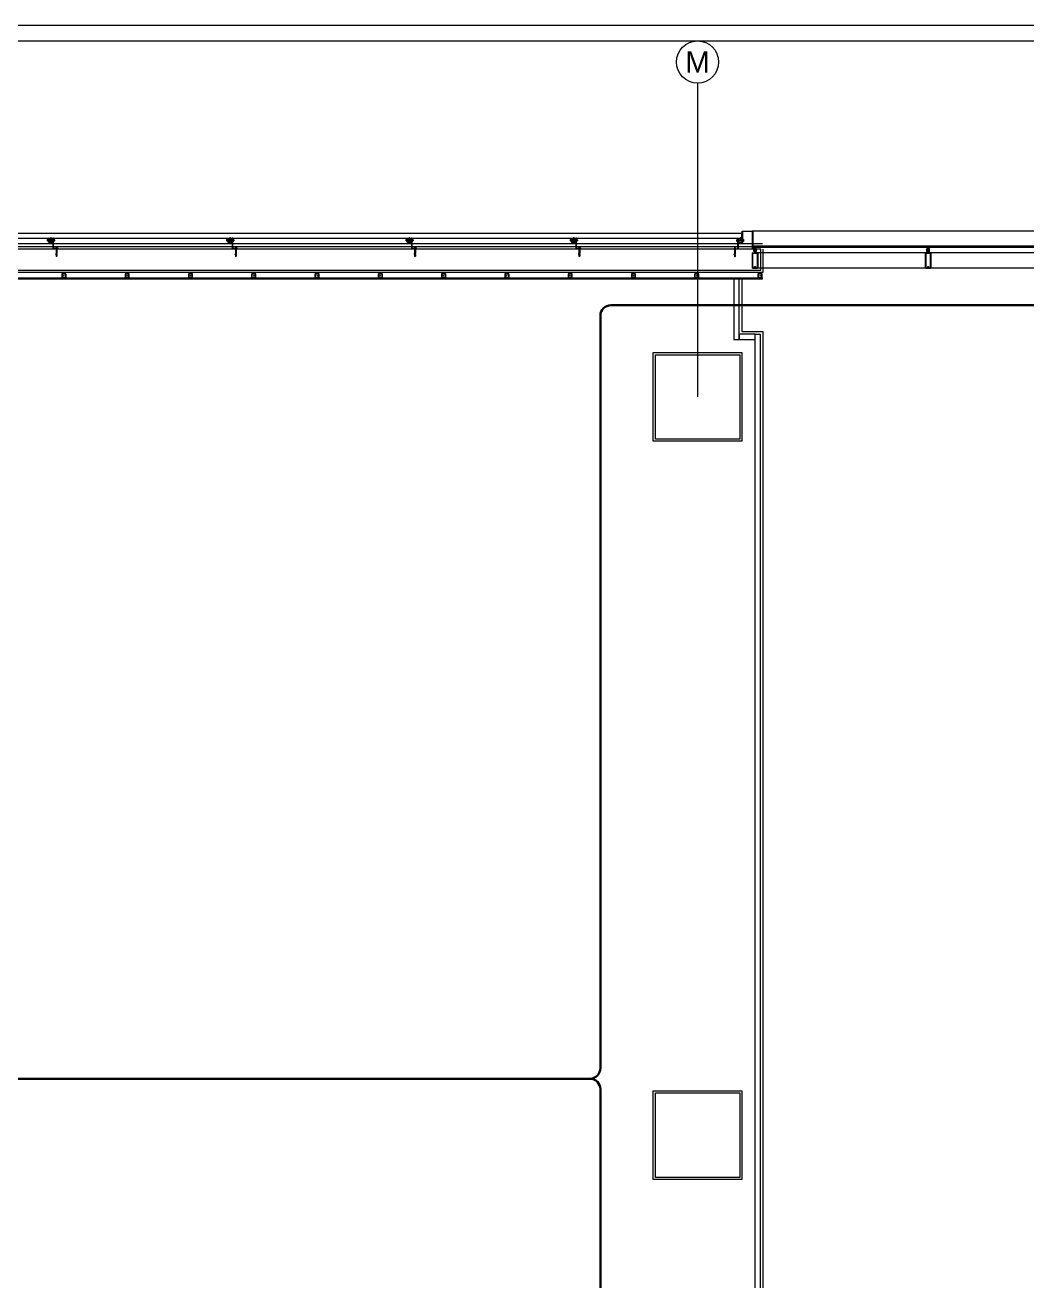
# Model space of a CAD drawing. Extents: x -1073 to 35213, y -1180 to 6950.
# Drawn here: x 25598 to 26548, y 3014 to 4205 of the extents above; entities that cross this region are included whole.
import ezdxf
from ezdxf.enums import TextEntityAlignment as Align

# ---------------------------------------------------------------- set-up
doc = ezdxf.new("R2010")
doc.units = 0
doc.header["$LTSCALE"] = 25
doc.linetypes.add('Grundrisse$0$AUSGEZOGEN', pattern=[2, 1, 1])
doc.layers.get('0').update_dxf_attribs({"color": 9, "lineweight": 9})
for name, color, linetype, lineweight in [('00', 9, 'Continuous', 9), ('01', 9, 'Continuous', 9), ('06C', 9, 'Continuous', 9), ('06D', 9, 'Continuous', 9), ('10', 9, 'Continuous', 9), ('10A', 9, 'Continuous', 9), ('11', 9, 'Continuous', 9), ('14', 9, 'Continuous', 9), ('15', 9, 'Continuous', 9), ('24', 9, 'Continuous', 9), ('33', 9, 'BATTING', 9), ('40A', 9, 'Continuous', 9), ('DATA TAVAN', 160, 'Continuous', 30)]:
    doc.layers.add(name, color=color, linetype=linetype, lineweight=lineweight)
doc.styles.add('Arial', font='arial.ttf', dxfattribs={"height": 2.5})
doc.linetypes.add('BATTING', pattern='A,0.0001,-0.1,[134,ltypeshp.shx,S=0.1,R=0,X=-0.1,Y=0],-0.2,[134,ltypeshp.shx,S=0.1,R=180,X=0.1,Y=0],-0.1', length=0.4001)

# ---------------------------------------------------------------- blocks, each defined once
blk = doc.blocks.new('p-kolon-80x80-vw')
at = {"layer": '01'}
blk.add_lwpolyline([(-40, -40), (-40, 40), (40, 40), (40, -40)], close=True, dxfattribs=at)
blk = doc.blocks.new('p-profil-21')
at = {"layer": '10A', "linetype": 'Continuous'}
for points in [[(2.4, 20.8), (2.3, 20.9), (-2.3, 20.9), (-2.4, 20.8), (-2.4, 20.2), (-2.3, 20.2), (-2.3, 20.1), (-2.4, 19.8), (-2.5, 19.8), (-2.5, 20.8), (-2.4, 21), (-2.4, 21), (2.3, 21), (2.5, 20.9), (2.5, 20.8), (2.5, 19.8), (2.4, 19.8), (2.3, 20.1), (2.3, 20.2), (2.4, 20.2)], [(2.5, 14.7), (2.5, 0.1), (2.5, 0), (2.3, 0), (-2.4, 0), (-2.5, 0.1), (-2.5, 0.1), (-2.5, 14.7), (-2.3, 14.7), (-2.2, 14.7), (-2.2, 14.6), (-2.3, 14.6), (-2.3, 14.4), (-1.9, 14.4), (-1.9, 14.4), (-1.8, 14.4), (-1.4, 14.4), (-1.4, 14.6), (-1.5, 14.6), (-1.5, 14.7), (-1.4, 14.7), (-1.1, 14.7), (-1.1, 14.6), (-1.2, 14.6), (-1.2, 14.4), (-0.7, 14.4), (-0.5, 14.5), (-0.5, 14.6), (-0.5, 15.7), (-0.5, 15.7), (-0.4, 15.7), (-0.2, 15.6), (-0.2, 15.6), (-0.2, 15.5), (-0.2, 15.4), (-0.2, 15.4), (-0.2, 15.4), (-0.2, 15.2), (-0.2, 15.2), (-0.2, 15.2), (-0.2, 15), (-0.2, 15), (-0.2, 15), (-0.2, 14.9), (-0.2, 14.8), (-0.2, 14.8), (-0.2, 14.7), (-0.2, 14.7), (-0.2, 14.6), (-0.2, 14.6), (-0.1, 14.4), (0, 14.3), (0.1, 14.4), (0.2, 14.6), (0.2, 14.7), (0.2, 14.7), (0.2, 14.8), (0.2, 14.9), (0.2, 14.9), (0.2, 15), (0.2, 15.1), (0.2, 15.1), (0.2, 15.1), (0.2, 15.3), (0.2, 15.3), (0.2, 15.3), (0.2, 15.4), (0.2, 15.5), (0.2, 15.5), (0.2, 15.6), (0.3, 15.6), (0.4, 15.7), (0.5, 15.7), (0.5, 15.7), (0.5, 14.6), (0.6, 14.5), (0.6, 14.4), (1.2, 14.4), (1.2, 14.6), (1.1, 14.6), (1.1, 14.7), (1.5, 14.7), (1.5, 14.7), (1.5, 14.6), (1.4, 14.6), (1.4, 14.4), (1.9, 14.4), (1.9, 14.4), (1.9, 14.4), (2.4, 14.4), (2.4, 14.6), (2.2, 14.6), (2.2, 14.7), (2.3, 14.7)], [(-2.1, 19.9), (-2, 19.9), (-2, 19.9), (-2, 19.8), (-2.4, 19.8), (-2.3, 20.2), (-2.2, 20.2), (-2.3, 20.2), (-2.3, 20.3), (-2.3, 20.3), (-2.3, 20.5), (-2.2, 20.6), (-2.1, 20.8), (-2.1, 20.8), (-2.1, 20.8), (-2.1, 20.7), (-2.1, 20.4), (-2, 20.3), (-1.1, 20.3), (-1, 20.2), (-1, 20.1), (-0.9, 20), (0, 20), (0, 20), (0, 20), (0.9, 20), (1, 20.1), (1, 20.2), (1.1, 20.3), (2, 20.3), (2, 20.4), (2, 20.7), (2.1, 20.8), (2.1, 20.8), (2.1, 20.8), (2.2, 20.6), (2.3, 20.5), (2.3, 20.3), (2.3, 20.3), (2.3, 20.2), (2.2, 20.2), (2.2, 20.2), (2.3, 19.8), (2, 19.8), (1.9, 19.9), (1.9, 19.9), (2.1, 19.9), (2.1, 20.1), (2, 20.2), (1.1, 20.2), (1.1, 19.9), (1.2, 19.9), (1.2, 19.9), (1.2, 19.8), (-1.2, 19.8), (-1.3, 19.9), (-1.3, 19.9), (-1.1, 19.9), (-1.1, 20.2), (-2, 20.2), (-2.1, 20.1)]]:
    blk.add_lwpolyline(points, close=True, dxfattribs=at)
blk.add_lwpolyline([(2.3, 14.1), (-2.3, 14.1), (-2.3, 0.2), (-0.2, 0.2), (-0.1, 0.3), (-0.1, 0.7), (-0.2, 0.8), (-0.2, 0.8), (-0.3, 0.8), (-0.3, 0.9), (-0.3, 0.9), (-0.4, 1), (-0.4, 1), (-0.4, 1), (-0.4, 1.1), (-0.5, 1.2), (-0.5, 1.2), (-0.5, 1.3), (-0.4, 1.3), (-0.4, 1.4), (-0.4, 1.4), (-0.4, 1.5), (-0.3, 1.5), (-0.3, 1.6), (-0.2, 1.6), (-0.1, 1.5), (-0.1, 1.3), (-0.2, 1.3), (-0.2, 1.3), (-0.2, 1.2), (-0.2, 1.1), (-0.2, 1.1), (-0.1, 1.1), (-0.1, 1), (0, 1), (0.1, 1), (0.1, 1.1), (0.1, 1.1), (0.2, 1.1), (0.2, 1.2), (0.2, 1.3), (0.1, 1.3), (0.1, 1.3), (0.1, 1.4), (0.1, 1.5), (0.2, 1.6), (0.3, 1.6), (0.3, 1.5), (0.3, 1.5), (0.4, 1.4), (0.4, 1.4), (0.4, 1.3), (0.4, 1.3), (0.4, 1.2), (0.4, 1.2), (0.4, 1.1), (0.4, 1), (0.4, 1), (0.4, 1), (0.3, 0.9), (0.3, 0.9), (0.2, 0.8), (0.2, 0.8), (0.2, 0.8), (0.1, 0.7), (0.1, 0.3), (0.1, 0.2), (2.3, 0.2), (2.3, 14.1)], dxfattribs=at)
at = {"layer": '10A', "linetype": 'Grundrisse$0$AUSGEZOGEN'}
for points in [[(-0.9, 18.2), (-0.9, 18.2), (-0.5, 18.3), (-0.5, 18.2), (-0.6, 18.1), (-0.6, 18.1), (-0.9, 18.1), (-1, 18), (-1.1, 17.9), (-1.1, 17.6), (-1.1, 17.5), (-1.2, 17.5), (-1.2, 17.6), (-1.2, 17.9), (-1.2, 17.9), (-1.2, 18), (-1.2, 18), (-1.1, 18), (-1.1, 18.1), (-1.1, 18.1), (-1, 18.2), (-1, 18.2)], [(-0.9, 17.3), (-0.9, 17.3), (-0.5, 17.4), (-0.5, 17.3), (-0.6, 17.2), (-0.6, 17.2), (-0.9, 17.2), (-1, 17.1), (-1.1, 17), (-1.1, 16.7), (-1.1, 16.7), (-1.2, 16.6), (-1.2, 16.7), (-1.2, 17), (-1.2, 17), (-1.2, 17.1), (-1.2, 17.1), (-1.1, 17.2), (-1.1, 17.2), (-1.1, 17.2), (-1, 17.3), (-1, 17.3)], [(-0.9, 16.4), (-0.9, 16.5), (-0.5, 16.5), (-0.5, 16.4), (-0.6, 16.3), (-0.6, 16.3), (-0.9, 16.3), (-1, 16.2), (-1.1, 16.1), (-1.1, 15.8), (-1.1, 15.8), (-1.2, 15.8), (-1.2, 15.8), (-1.2, 16.1), (-1.2, 16.1), (-1.2, 16.2), (-1.2, 16.2), (-1.1, 16.3), (-1.1, 16.3), (-1.1, 16.4), (-1, 16.4), (-1, 16.4)], [(0.5, 15.8), (0.3, 15.8), (0.2, 15.7), (0.2, 15.6), (0.2, 15.4), (0.2, 15.2), (0.2, 15.2), (0.2, 15.1), (0.2, 15.1), (0.2, 15.1), (0.2, 14.9), (0.2, 14.8), (0.2, 14.8), (0.1, 14.6), (0, 14.6), (-0.1, 14.6), (-0.2, 14.8), (-0.2, 14.8), (-0.2, 14.9), (-0.2, 15.1), (-0.2, 15.1), (-0.2, 15.1), (-0.2, 15.2), (-0.2, 15.2), (-0.2, 15.4), (-0.2, 15.6), (-0.2, 15.7), (-0.3, 15.8), (-0.5, 15.8), (-0.5, 18.6), (-0.5, 18.7), (-0.4, 18.9), (-0.4, 19), (-0.4, 19), (-0.5, 19), (-0.5, 19), (-0.5, 19), (-0.5, 19.6), (-0.4, 19.7), (-0.3, 19.6), (-0.3, 19.5), (-0.3, 19.5), (-0.4, 19.5), (-0.4, 19.2), (-0.3, 19.1), (0, 18.8), (0, 18.8), (0, 18.8), (0.3, 19.1), (0.4, 19.2), (0.4, 19.5), (0.3, 19.5), (0.3, 19.5), (0.3, 19.6), (0.4, 19.7), (0.5, 19.6), (0.5, 19.6), (0.5, 19), (0.5, 19), (0.4, 19), (0.4, 19), (0.4, 18.9), (0.5, 18.7), (0.5, 18.6)], [(0.9, 18.2), (0.9, 18.2), (0.5, 18.3), (0.5, 18.2), (0.5, 18.1), (0.6, 18.1), (0.9, 18.1), (1, 18), (1.1, 17.9), (1.1, 17.6), (1.1, 17.5), (1.1, 17.5), (1.2, 17.6), (1.2, 17.9), (1.2, 17.9), (1.2, 18), (1.1, 18), (1.1, 18), (1.1, 18.1), (1.1, 18.1), (1, 18.2), (1, 18.2)], [(0.9, 17.3), (0.9, 17.3), (0.5, 17.4), (0.5, 17.3), (0.5, 17.2), (0.6, 17.2), (0.9, 17.2), (1, 17.1), (1.1, 17), (1.1, 16.7), (1.1, 16.7), (1.1, 16.6), (1.2, 16.7), (1.2, 17), (1.2, 17), (1.2, 17.1), (1.1, 17.1), (1.1, 17.2), (1.1, 17.2), (1.1, 17.2), (1, 17.3), (1, 17.3)], [(0.9, 16.4), (0.9, 16.5), (0.5, 16.5), (0.5, 16.4), (0.5, 16.3), (0.6, 16.3), (0.9, 16.3), (1, 16.2), (1.1, 16.1), (1.1, 15.8), (1.1, 15.8), (1.1, 15.8), (1.2, 15.8), (1.2, 16.1), (1.2, 16.1), (1.2, 16.2), (1.1, 16.2), (1.1, 16.3), (1.1, 16.3), (1.1, 16.4), (1, 16.4), (1, 16.4)]]:
    blk.add_lwpolyline(points, close=True, dxfattribs=at)
blk = doc.blocks.new('p-cephe-birincikat-onkisim')
for p, q in [((-742.3, 1.5), (-742.3, -3)), ((-740.5, 1.5), (-740.5, -3))]:
    blk.add_line(p, q)
at = {"layer": '06D'}
for points in [[(-240, 17), (-908.1, 17)], [(-240, 3), (-903.1, 3)], [(-240, -18), (-903.1, -18)]]:
    blk.add_lwpolyline(points, dxfattribs=at)
at = {"layer": '15', "linetype": 'Continuous'}
for points in [[(-905, -3), (-742.3, -3), (-742.3, 1.5), (-905, 1.5)], [(-740.5, -3), (-574.8, -3), (-574.8, 1.5), (-740.5, 1.5)]]:
    blk.add_lwpolyline(points, close=True, dxfattribs=at)
for p in [(-905.5, -18), (-741.4, -18)]:
    blk.add_blockref('p-profil-21', p)
blk = doc.blocks.new('cxvxv')
for p, q in [((-21988.4, 8561, 0), (-21988.4, 8560.3, 0)), ((-21986.9, 8561.1, 0), (-21988.2, 8561.1, 0)), ((-21988, 8561.2, 0), (-21987, 8561.3, 0)), ((-21988, 8561.3, 0), (-21988, 8561.3, 0)), ((-21988, 8561.2, 0), (-21988, 8561.3, 0)), ((-21988, 8561.3, 0), (-21987.9, 8561.3, 0)), ((-21988, 8561.1, 0), (-21987, 8561.2, 0)), ((-21988, 8561.1, 0), (-21988, 8561.2, 0)), ((-21988, 8561.2, 0), (-21988, 8561.2, 0)), ((-21988, 8561.1, 0), (-21988, 8561.1, 0)), ((-21988, 8561.1, 0), (-21988, 8561.1, 0)), ((-21988, 8561.1, 0), (-21988, 8561.1, 0)), ((-21988, 8561, 0), (-21988, 8560.3, 0)), ((-21987.5, 8561.3, 0), (-21987.9, 8561.3, 0)), ((-21987.7, 8561, 0), (-21987.7, 8561.1, 0)), ((-21987.7, 8561.1, 0), (-21987.7, 8561.1, 0)), ((-21987.5, 8561.3, 0), (-21987.1, 8561.3, 0)), ((-21987.1, 8561.3, 0), (-21987.1, 8561.2, 0)), ((-21987, 8561.3, 0), (-21987.1, 8561.3, 0)), ((-21987.1, 8561.3, 0), (-21987, 8561.3, 0)), ((-21987, 8561.3, 0), (-21987.1, 8561.3, 0)), ((-21987, 8561.3, 0), (-21987.1, 8561.3, 0)), ((-21987.1, 8561.2, 0), (-21987, 8561.2, 0)), ((-21987, 8561.2, 0), (-21987.1, 8561.2, 0)), ((-21987.1, 8561.2, 0), (-21987.1, 8561.1, 0)), ((-21987.1, 8561.1, 0), (-21987, 8561.1, 0)), ((-21987.1, 8560.6, 0), (-21987.1, 8561, 0)), ((-21986.6, 8560.3, 0), (-21986.6, 8561, 0)), ((-21988.4, 8560.3, 0), (-21986.6, 8560.3, 0)), ((-21988.4, 8555.4, 0), (-21986.6, 8555.4, 0)), ((-21988.4, 8554.7, 0), (-21988.4, 8555.4, 0)), ((-21986.9, 8554.7, 0), (-21988.2, 8554.7, 0)), ((-21988, 8560.3, 0), (-21987, 8560.3, 0)), ((-21988, 8560.3, 0), (-21988, 8560.3, 0)), ((-21988, 8560.1, 0), (-21988, 8555.6, 0)), ((-21988, 8555.4, 0), (-21987, 8555.4, 0)), ((-21988, 8554.7, 0), (-21988, 8555.4, 0)), ((-21988, 8555.4, 0), (-21988, 8555.4, 0)), ((-21987.1, 8560.6, 0), (-21987.1, 8560.3, 0)), ((-21987.1, 8560.3, 0), (-21987.1, 8560.3, 0)), ((-21987.1, 8555.6, 0), (-21987.1, 8560.1, 0)), ((-21987.1, 8555.1, 0), (-21987.1, 8555.4, 0)), ((-21987.1, 8555.4, 0), (-21987.1, 8555.4, 0)), ((-21987.1, 8555.1, 0), (-21987.1, 8554.7, 0)), ((-21987, 8560.3, 0), (-21987, 8560.3, 0)), ((-21987, 8555.6, 0), (-21987, 8560.1, 0)), ((-21987, 8555.4, 0), (-21987, 8555.4, 0)), ((-21986.6, 8555.4, 0), (-21986.6, 8554.7, 0))]:
    blk.add_line(p, q)
at = {"elevation": 0}
for points in [[(-21986.3, 8560.1), (-21988.7, 8560.1), (-21988.7, 8560.3), (-21986.3, 8560.3)], [(-21986.3, 8555.6), (-21988.7, 8555.6), (-21988.7, 8555.4), (-21986.3, 8555.4)]]:
    blk.add_lwpolyline(points, close=True, dxfattribs=at)
for points in [[(-21988, 8560.3), (-21988, 8560.3)], [(-21988, 8560.1), (-21988, 8555.6)], [(-21988, 8555.4), (-21988, 8555.4)]]:
    blk.add_lwpolyline(points, dxfattribs=at)
for centre, radius, start, end in [((-21988.2, 8560.8, 0), 0.315, 45.8497, 134.1503), ((-21987.5, 8560, 0), 1.12, 66.8701, 113.1299), ((-21987.5, 8560, 0), 1.12, 66.8701, 113.1299), ((-21986.9, 8560.8, 0), 0.313, 45.449, 134.551), ((-21988.2, 8555, 0), 0.315, 225.8497, 314.1503), ((-21987.5, 8555.8, 0), 1.12, 246.8701, 293.1299), ((-21987.5, 8555.8, 0), 1.12, 246.8701, 293.1299), ((-21986.9, 8555, 0), 0.313, 225.449, 314.551)]:
    blk.add_arc(centre, radius, start, end)
blk = doc.blocks.new('VIDA')
for p, q in [((-18072, 6524), (-18070, 6525)), ((-18072, 6524), (-18072, 6524)), ((-18072, 6524), (-18072, 6524)), ((-18070, 6523), (-18072, 6524)), ((-18070, 6525), (-18071, 6523)), ((-18071, 6523), (-18070, 6525)), ((-18070, 6523), (-18069, 6525)), ((-18070, 6525), (-18070, 6525)), ((-18070, 6525), (-18070, 6524)), ((-18070, 6524), (-18070, 6525)), ((-18070, 6525), (-18070, 6525)), ((-18070, 6525), (-18070, 6525)), ((-18070, 6525), (-18069, 6525)), ((-18070, 6524), (-18070, 6524)), ((-18069, 6522), (-18070, 6523)), ((-18070, 6523), (-18070, 6523)), ((-18069, 6523), (-18068, 6525)), ((-18069, 6522), (-18069, 6525)), ((-18069, 6525), (-18069, 6522)), ((-18069, 6525), (-18069, 6525)), ((-18069, 6525), (-18069, 6525)), ((-18069, 6525), (-18069, 6525)), ((-18069, 6525), (-18069, 6525)), ((-18069, 6525), (-18068, 6525)), ((-18069, 6523), (-18069, 6522)), ((-18068, 6522), (-18069, 6523)), ((-18069, 6523), (-18069, 6523)), ((-18069, 6522), (-18069, 6522)), ((-18067, 6525), (-18068, 6522)), ((-18068, 6523), (-18067, 6525)), ((-18068, 6525), (-18068, 6523)), ((-18068, 6522), (-18068, 6525)), ((-18068, 6525), (-18068, 6525)), ((-18068, 6525), (-18068, 6522)), ((-18068, 6525), (-18068, 6525)), ((-18068, 6525), (-18068, 6525)), ((-18068, 6525), (-18067, 6525)), ((-18068, 6523), (-18068, 6522)), ((-18068, 6522), (-18068, 6523)), ((-18068, 6523), (-18068, 6523)), ((-18068, 6523), (-18068, 6522)), ((-18067, 6522), (-18068, 6522)), ((-18068, 6522), (-18068, 6522)), ((-18066, 6525), (-18067, 6525)), ((-18067, 6523), (-18066, 6525)), ((-18066, 6525), (-18067, 6522)), ((-18067, 6525), (-18067, 6523)), ((-18067, 6522), (-18067, 6525)), ((-18067, 6525), (-18067, 6525)), ((-18067, 6525), (-18067, 6525)), ((-18067, 6525), (-18067, 6525)), ((-18067, 6522), (-18067, 6523)), ((-18067, 6523), (-18067, 6522)), ((-18067, 6523), (-18067, 6523)), ((-18067, 6523), (-18067, 6522)), ((-18066, 6522), (-18067, 6522)), ((-18066, 6525), (-18066, 6525)), ((-18066, 6525), (-18066, 6525)), ((-18066, 6525), (-18066, 6525)), ((-18066, 6525), (-18066, 6523)), ((-18066, 6522), (-18066, 6525)), ((-18065, 6525), (-18066, 6522)), ((-18066, 6523), (-18065, 6525)), ((-18066, 6525), (-18065, 6525)), ((-18066, 6523), (-18066, 6523)), ((-18066, 6523), (-18066, 6522)), ((-18066, 6523), (-18066, 6522)), ((-18066, 6522), (-18066, 6523)), ((-18065, 6522), (-18066, 6522)), ((-18065, 6525), (-18065, 6523)), ((-18065, 6522), (-18065, 6525)), ((-18065, 6525), (-18065, 6525)), ((-18065, 6525), (-18065, 6525)), ((-18065, 6525), (-18065, 6525)), ((-18065, 6525), (-18064, 6525)), ((-18065, 6523), (-18064, 6525)), ((-18064, 6525), (-18065, 6522)), ((-18065, 6522), (-18064, 6525)), ((-18065, 6523), (-18065, 6522)), ((-18065, 6523), (-18065, 6523)), ((-18065, 6523), (-18065, 6522)), ((-18065, 6522), (-18065, 6523)), ((-18064, 6523), (-18065, 6522)), ((-18064, 6523), (-18065, 6522)), ((-18065, 6522), (-18065, 6522)), ((-18064, 6525), (-18064, 6525)), ((-18064, 6525), (-18064, 6525)), ((-18064, 6525), (-18064, 6525)), ((-18064, 6525), (-18064, 6523)), ((-18064, 6522), (-18062, 6525)), ((-18062, 6525), (-18064, 6522)), ((-18064, 6523), (-18062, 6525)), ((-18062, 6525), (-18064, 6525)), ((-18064, 6523), (-18064, 6523)), ((-18062, 6523), (-18064, 6522)), ((-18062, 6523), (-18064, 6522)), ((-18064, 6522), (-18064, 6523)), ((-18064, 6522), (-18064, 6522)), ((-18063, 6522), (-18062, 6525)), ((-18061, 6525), (-18063, 6523)), ((-18062, 6525), (-18063, 6525)), ((-18062, 6523), (-18063, 6522)), ((-18063, 6522), (-18061, 6523)), ((-18062, 6523), (-18063, 6522)), ((-18063, 6523), (-18061, 6523)), ((-18063, 6522), (-18061, 6522)), ((-18062, 6525), (-18061, 6525)), ((-18062, 6525), (-18062, 6525)), ((-18062, 6525), (-18062, 6525)), ((-18062, 6525), (-18062, 6525)), ((-18061, 6525), (-18062, 6525)), ((-18062, 6523), (-18061, 6525)), ((-18061, 6525), (-18062, 6522)), ((-18062, 6522), (-18061, 6525)), ((-18061, 6523), (-18062, 6525)), ((-18062, 6525), (-18061, 6522)), ((-18062, 6525), (-18062, 6523)), ((-18062, 6525), (-18062, 6525)), ((-18062, 6525), (-18061, 6525)), ((-18062, 6523), (-18062, 6523)), ((-18062, 6522), (-18062, 6523)), ((-18061, 6523), (-18062, 6522)), ((-18061, 6523), (-18062, 6522)), ((-18062, 6522), (-18062, 6522)), ((-18061, 6525), (-18060, 6525)), ((-18061, 6525), (-18061, 6525)), ((-18061, 6525), (-18061, 6525)), ((-18061, 6525), (-18061, 6525)), ((-18061, 6525), (-18061, 6523)), ((-18061, 6522), (-18060, 6525)), ((-18060, 6525), (-18061, 6522)), ((-18061, 6523), (-18060, 6525)), ((-18061, 6523), (-18061, 6523)), ((-18060, 6523), (-18061, 6522)), ((-18060, 6523), (-18061, 6522)), ((-18061, 6522), (-18061, 6523)), ((-18061, 6522), (-18061, 6522)), ((-18060, 6525), (-18060, 6525)), ((-18060, 6525), (-18060, 6525)), ((-18060, 6525), (-18060, 6525)), ((-18060, 6525), (-18060, 6525)), ((-18060, 6525), (-18060, 6523)), ((-18060, 6523), (-18060, 6525)), ((-18059, 6525), (-18060, 6522)), ((-18060, 6522), (-18059, 6525)), ((-18060, 6525), (-18059, 6525)), ((-18059, 6524), (-18060, 6523)), ((-18060, 6522), (-18060, 6523)), ((-18060, 6523), (-18060, 6522)), ((-18060, 6523), (-18060, 6522)), ((-18060, 6523), (-18060, 6523)), ((-18060, 6523), (-18059, 6523)), ((-18060, 6522), (-18060, 6522)), ((-18058, 6527), (-18059, 6527)), ((-18059, 6521), (-18059, 6527)), ((-18059, 6525), (-18059, 6525)), ((-18058, 6521), (-18059, 6521))]:
    blk.add_line(p, q)
for points in [[(-18069, 6525), (-18069, 6523)], [(-18057, 6524), (-18057, 6524), (-18057, 6524), (-18057, 6523)]]:
    blk.add_lwpolyline(points)
for start, end in [(7.5095, 35.2427), (324.7573, 352.4905)]:
    blk.add_arc((-18062, 6524), 5.21, start, end)
blk = doc.blocks.new('çelik dübel')
at = {"ltscale": 7}
for p, q in [((-87, -2), (-85, 2)), ((-85, -6), (-85, 2)), ((-68, 2), (-85, 2)), ((-75, -6), (-75, 2)), ((-70, -6), (-70, 2)), ((-68, 3), (-58, 2)), ((-68, -7), (-68, 3)), ((-58, -6), (-58, 2)), ((-53, 2), (-58, 2)), ((-8, 2), (-58, 2)), ((-53, -6), (-53, 2)), ((-25, -6), (-25, 2)), ((-25, -6), (-24, 2)), ((-23, -6), (-22, 2)), ((-21, -6), (-20, 2)), ((-19, -6), (-18, 2)), ((-17, -6), (-16, 2)), ((-85, -6), (-87, -2)), ((-68, -6), (-85, -6)), ((-68, -7), (-58, -6)), ((-53, -5), (-58, -5)), ((-8, -6), (-58, -6))]:
    blk.add_line(p, q, dxfattribs=at)
for p, q in [((-15, -6), (-14, 2)), ((-13, -6), (-12, 2)), ((-11, -6), (-10, 1)), ((-10, -9), (-10, 5)), ((-9, 5), (-10, 5)), ((-10, 3), (-10, 5)), ((-9, -9), (-9, 5)), ((-8, 2), (-8, 3)), ((-8, -4), (-8, 0)), ((-5, 4), (-7, 4)), ((-5, 1), (-7, 1)), ((-4, 2), (-4, 3)), ((-1, 2), (-4, 2)), ((-4, -4), (-4, 0)), ((-3, -6), (-2, 2)), ((-1, -6), (0, 1)), ((0, -5), (0, 1)), ((-10, -7), (-10, -9)), ((-9, -9), (-10, -9)), ((-8, -6), (-8, -7)), ((-5, -5), (-7, -5)), ((-5, -8), (-7, -8)), ((-4, -6), (-4, -7)), ((-1, -6), (-4, -6))]:
    blk.add_line(p, q)
for points in [[(-68, 1), (-67, 0), (-67, 0), (-67, 0), (-66, -1), (-66, -1), (-66, -2), (-65, -2), (-65, -3), (-65, -3), (-65, -3), (-65, -3), (-64, -4), (-64, -4), (-64, -3), (-64, -3), (-63, -3), (-63, -3), (-63, -3), (-63, -2), (-62, -2), (-62, -2), (-62, -1), (-62, -1), (-61, -1), (-61, -1), (-61, -1), (-61, 0), (-61, 0), (-60, -1), (-60, -1), (-60, -1), (-60, -1), (-60, -1), (-60, -2), (-59, -2), (-59, -3), (-59, -3), (-59, -3), (-58, -3), (-58, -3)], [(-68, 0), (-68, 0), (-68, 0), (-68, -1), (-68, -1), (-68, -1), (-68, -1), (-68, -1), (-68, -1), (-68, -1), (-68, -1), (-68, -1), (-67, -1), (-67, -1), (-67, -1), (-67, -1), (-67, -1), (-67, -1), (-67, -1), (-67, -1), (-67, -1), (-67, -1), (-67, -1), (-67, -1), (-67, -1), (-67, -1), (-67, -1), (-67, -2), (-67, -2), (-67, -2), (-67, -2), (-67, -2), (-67, -2), (-67, -2), (-67, -2), (-67, -2), (-67, -2), (-67, -2), (-67, -2), (-67, -2), (-67, -2), (-67, -2), (-67, -2), (-66, -2), (-66, -3), (-66, -3), (-66, -3), (-66, -3), (-66, -3), (-66, -3), (-66, -3), (-66, -3), (-66, -3), (-66, -3), (-66, -3), (-66, -3), (-66, -3), (-66, -3), (-66, -3), (-66, -3), (-66, -3), (-66, -4), (-66, -4), (-66, -4), (-66, -4), (-66, -4), (-66, -4), (-66, -4), (-66, -4), (-66, -4), (-66, -4), (-66, -4), (-65, -4), (-65, -4), (-65, -4), (-65, -4), (-65, -4), (-65, -4), (-65, -4), (-65, -4), (-65, -4), (-65, -4), (-65, -4), (-65, -4), (-65, -4), (-65, -4), (-65, -5), (-65, -5), (-65, -5), (-64, -5), (-64, -5), (-64, -5), (-64, -5), (-64, -5), (-64, -5), (-64, -5), (-64, -5), (-64, -5), (-64, -5), (-64, -4), (-64, -4), (-64, -4), (-64, -4), (-64, -4), (-64, -4), (-63, -4), (-63, -4), (-63, -4), (-63, -4), (-63, -4), (-63, -4), (-63, -4), (-63, -4), (-63, -4), (-63, -4), (-63, -4), (-63, -4), (-63, -4), (-63, -4), (-63, -4), (-63, -4), (-63, -4), (-63, -4), (-63, -4), (-63, -4), (-63, -4), (-63, -4), (-63, -4), (-63, -4), (-62, -4), (-62, -4), (-62, -3), (-62, -3), (-62, -3), (-62, -3), (-62, -3), (-62, -3), (-62, -3), (-62, -3), (-62, -3), (-62, -3), (-62, -3), (-62, -3), (-62, -3), (-62, -3), (-62, -3), (-62, -3), (-62, -3), (-62, -3), (-62, -3), (-62, -3), (-62, -3), (-62, -3), (-62, -3), (-62, -3), (-62, -3), (-62, -2), (-61, -2), (-61, -2), (-61, -2), (-61, -2), (-61, -2), (-61, -2), (-61, -2), (-61, -2), (-61, -2), (-61, -2), (-61, -2), (-61, -2), (-61, -2), (-61, -2), (-61, -2), (-61, -2), (-61, -2), (-61, -2), (-61, -2), (-61, -2), (-61, -2), (-61, -2), (-61, -2), (-61, -2), (-61, -2), (-61, -2), (-61, -2), (-61, -2), (-61, -2), (-61, -2), (-61, -2), (-61, -2), (-61, -2), (-61, -2), (-61, -2), (-61, -2), (-61, -2), (-61, -2), (-61, -2), (-61, -2), (-61, -2), (-61, -2), (-61, -2), (-60, -2), (-60, -2), (-60, -2), (-60, -2), (-60, -3), (-60, -3), (-60, -3), (-60, -3), (-60, -3), (-60, -3), (-60, -3), (-60, -3), (-60, -3), (-60, -3), (-60, -3), (-60, -3), (-60, -3), (-60, -3), (-60, -3), (-60, -3), (-60, -3), (-60, -3), (-60, -4), (-60, -4), (-60, -4), (-60, -4), (-60, -4), (-60, -4), (-59, -4), (-59, -4), (-59, -4), (-59, -4), (-59, -4), (-59, -4), (-59, -4), (-59, -4), (-59, -4), (-59, -4), (-58, -4), (-58, -4), (-58, -5)]]:
    blk.add_lwpolyline(points)
for centre, start, end in [((-7, 3), 90, 180), ((-7, 2), 180, 270), ((-7, 0), 90, 180), ((-5, 3), 0, 90), ((-5, 2), 270, 0), ((-5, 0), 0, 90), ((-1, 1), 0, 90), ((-7, -4), 180, 270), ((-7, -6), 90, 180), ((-7, -7), 180, 270), ((-5, -4), 270, 0), ((-5, -6), 0, 90), ((-5, -7), 270, 0), ((-1, -5), 270, 0)]:
    blk.add_arc(centre, 1, start, end)
blk = doc.blocks.new('kjdol')
at = {"ltscale": 10, "elevation": -278.9}
blk.add_lwpolyline([(77394.1, 60089.9), (77403.3, 60089.9, 0.460237), (77404.2, 60090.8), (77404.2, 60094.9), (77403.8, 60094.9), (77403.8, 60091.3, -0.414214), (77402.8, 60090.3), (77394.1, 60090.3)], format="xyb", close=True, dxfattribs=at)
at = {"elevation": -249.8}
for points in [[(77398, 60089.9), (77398, 60085.9), (77394, 60085.9), (77394, 60089.9)], [(77397.8, 60089.7), (77397.8, 60086.1), (77394.2, 60086.1), (77394.2, 60089.7)]]:
    blk.add_lwpolyline(points, close=True, dxfattribs=at)
at = {"extrusion": (0, 0, -1), "xscale": 0.1000000000058208, "yscale": 0.1000000000058208, "zscale": -0.0999999999999091}
blk.add_blockref('çelik dübel', (-77402.7, 60093.4, 459.2), dxfattribs=at)
at = {"xscale": 0.1000000000058208, "yscale": 0.1000000000058208, "zscale": 0.1000000000058208, "rotation": 180}
blk.add_blockref('VIDA', (75587.8, 60740.3, -249.8), dxfattribs=at)
blk.add_blockref('cxvxv', (99383.5, 51530.1, -249.8))
blk = doc.blocks.new('cephekompozit2.kat')
at = {"layer": '10A'}
blk.add_lwpolyline([(3171.7, 29665.5), (2343.9, 29665.5), (2343.9, 29661), (3171.7, 29661)], close=True, dxfattribs=at)
at = {"layer": '10A', "elevation": 29.1}
blk.add_lwpolyline([(3168.3, 29660.7), (3168.3, 29661), (3172, 29661), (3172, 29667.5), (3182, 29667.5), (3182, 29656.5), (3182, 29656.5), (3182, 29650.5), (3181.7, 29650.5), (3181.7, 29667.2), (3172.3, 29667.2), (3172.3, 29660.7), (3168.3, 29660.7)], dxfattribs=at)
at = {"layer": '33', "ltscale": 0.2}
blk.add_lwpolyline([(3171.7, 25868), (2347.5, 25868), (2347.5, 25967.8), (687.5, 25967.8), (687.5, 27013), (687.4, 29553), (2347.5, 29553), (2347.5, 29653), (3181.7, 29653)], dxfattribs=at)
at = {"layer": '10', "rotation": 270}
for p in [(-57571.3, 107055, 249.8), (-57401.3, 107055, 249.8), (-57231.3, 107055, 249.8), (-57075.5, 107055, 249.8)]:
    blk.add_blockref('kjdol', p, dxfattribs=at)
at = {"layer": '10', "xscale": -1, "rotation": 90}
blk.add_blockref('kjdol', (63258.2, 107054.7, 278.9), dxfattribs=at)
blk = doc.blocks.new('0_aks')
at = {"linetype": 'Continuous'}
blk.add_circle((0, 0), 2, dxfattribs=at)
at = {"style": 'Arial'}
blk.add_attdef('AKS', text='', height=2, dxfattribs=at).set_placement((0, 0), align=Align.MIDDLE_CENTER)
blk = doc.blocks.new('p-aks_vw')
at = {"layer": '24', "ltscale": 2}
blk.add_lwpolyline([(4840, 3837.5), (4840, 3540)], dxfattribs=at)
at = {"layer": '24', "xscale": 10, "yscale": 10, "zscale": 10}
blk.add_blockref('0_aks', (4840, 3857.5), dxfattribs=at).add_auto_attribs({'AKS': 'M'})
blk = doc.blocks.new('Prf-40x40')
for points in [[(1.5, -2), (-1.5, -2, -0.414214), (-2, -1.5), (-2, 1.5, -0.414214), (-1.5, 2), (1.5, 2, -0.414214), (2, 1.5), (2, -1.5, -0.414214)], [(1.5, -1.7), (-1.5, -1.7, -0.414214), (-1.7, -1.5), (-1.7, 1.5, -0.414214), (-1.5, 1.7), (1.5, 1.7, -0.414214), (1.7, 1.5), (1.7, -1.5, -0.414214)]]:
    blk.add_lwpolyline(points, format="xyb", close=True)
blk.add_point((0, 0))

msp = doc.modelspace()

# ---------------------------------------------------------------- linework, layer by layer
at = {"layer": '00'}
msp.add_lwpolyline([(25475.84, 3972.5), (26295.84, 3972.5), (26295.84, 3992.5), (25455.84, 3992.5), (25455.84, 3892.5), (25475.84, 3892.5)], close=True, dxfattribs=at)
at = {"layer": '06C'}
msp.add_lwpolyline([(26277.84, 3964.26), (26277.84, 3914.5), (26297.84, 3914.5), (26297.84, 290.44), (26277.84, 290.44), (26277.83, 241.5)], dxfattribs=at)
at = {"layer": '06D', "elevation": 29.1}
msp.add_lwpolyline([(26297.31, 3997.5), (25450.84, 3997.5), (25450.84, 3897.5), (23790.84, 3897.5), (23790.84, 307.5), (25450.84, 307.5), (25450.84, 207.5), (26295.54, 207.5)], dxfattribs=at)
at = {"layer": '06D'}
for points in [[(26270.34, 3964.26), (26270.34, 3907), (26275.34, 3907)], [(26275.34, 3907), (26275.34, 3964.26)], [(26290.34, 3912), (26275.34, 3912), (26275.34, 3907), (26290.34, 3907)]]:
    msp.add_lwpolyline(points, dxfattribs=at)
msp.add_lwpolyline([(26290.34, 3912), (26295.34, 3912), (26295.34, 1650.5), (26290.34, 1650.5)], close=True, dxfattribs=at)
at = {"layer": '11', "elevation": -29.1}
msp.add_lwpolyline([(25477.84, 3964.26), (25477.84, 3965.26), (26297.09, 3965.26), (26297.09, 3964.26)], close=True, dxfattribs=at)
at = {"layer": '14'}
msp.add_lwpolyline([(26297.84, 3992.5), (26297.84, 3970.5), (25477.84, 3970.5), (25477.84, 234.5), (26297.84, 234.5), (26297.84, 212.5)], dxfattribs=at)
for points in [[(26193.84, 3894.5), (26277.84, 3894.5), (26277.84, 3810.5), (26193.84, 3810.5)], [(26193.84, 3194.5), (26277.84, 3194.5), (26277.84, 3110.5), (26193.84, 3110.5)]]:
    msp.add_lwpolyline(points, close=True, dxfattribs=at)
at = {"layer": '40A'}
for points in [[(27980, 0), (20985, 0), (20985, 4205), (27980, 4205)], [(21065, 4190), (27440.06, 4190), (27440.06, 15), (21065, 15)]]:
    msp.add_lwpolyline(points, close=True, dxfattribs=at)
at = {"layer": 'DATA TAVAN'}
for p, q in [((26143.77, 3216.05), (26143.77, 3929.45)), ((26153.77, 3939.45), (27056.84, 3939.45)), ((26143.77, 3238.76), (26143.77, 3216.37)), ((25445.46, 3206.05), (26133.77, 3206.05)), ((26143.77, 3196.05), (26143.77, 300.8))]:
    msp.add_line(p, q, dxfattribs=at)
for centre, start, end in [((26153.77, 3929.45), 90, 180), ((26133.77, 3216.05), 270, 0), ((26133.77, 3196.05), 0, 90)]:
    msp.add_arc(centre, 10, start, end, dxfattribs=at)

# ---------------------------------------------------------------- block references
for name, p in [('cephekompozit2.kat', (23106.14, -25658.02)), ('p-cephe-birincikat-onkisim', (27195.84, 3992.5)), ('p-kolon-80x80-vw', (26235.84, 3852.5)), ('p-kolon-80x80-vw', (26235.84, 3152.5))]:
    msp.add_blockref(name, p)
at = {"layer": '10', "xscale": -1}
for p in [(25635.09, 3967.26, -29.1), (25695.09, 3967.26, -29.1), (25755.09, 3967.26, -29.1), (25815.09, 3967.26, -29.1), (25875.09, 3967.26, -29.1), (25935.09, 3967.26, -29.1), (25995.09, 3967.26, -29.1), (26055.09, 3967.26, -29.1), (26115.09, 3967.26, -29.1), (26175.09, 3967.26, -29.1), (26235.09, 3967.26, -29.1), (26295.09, 3967.26, -29.1)]:
    msp.add_blockref('Prf-40x40', p, dxfattribs=at)
at = {"layer": '24'}
msp.add_blockref('p-aks_vw', (21395.84, 312.5), dxfattribs=at)

doc.saveas('drawing.dxf')
